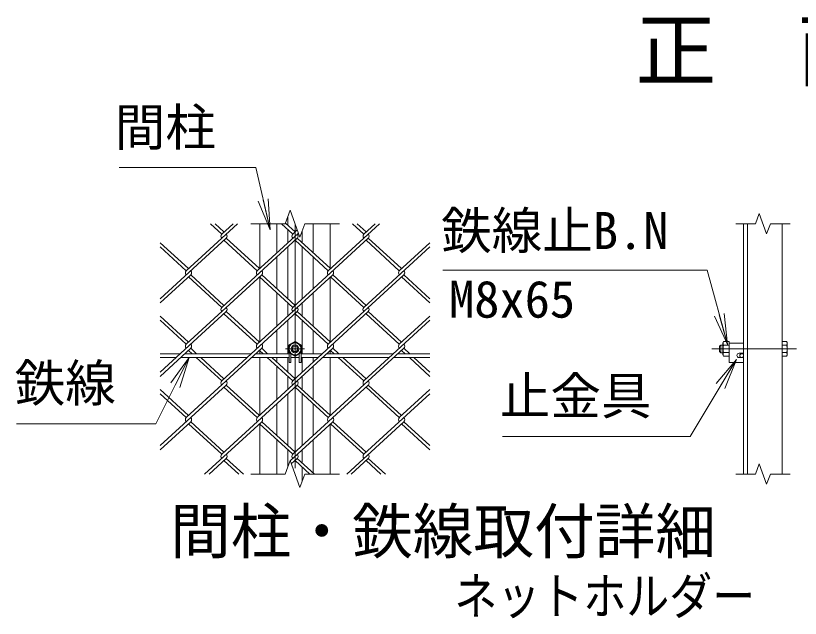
# Model space of a CAD drawing. Units: millimetres at full size; details may follow other scales. Extents: x -16800 to 16800, y -11880 to 11880.
# Drawn here: x -11851 to -7779, y -8206 to -5076 of the extents above; entities that cross this region are included whole.
import ezdxf
from ezdxf.enums import TextEntityAlignment as Align

# ---------------------------------------------------------------- set-up
doc = ezdxf.new("R2010")
doc.units = ezdxf.units.MM
doc.header["$LTSCALE"] = 40
doc.linetypes.add('USER1', pattern=[50.8, 31.75, -6.35, 6.35, -6.35])
for name, color, linetype, lineweight in [('0-0_D-STR1', 1, 'Continuous', 18), ('0-1_D-BMK', 2, 'USER1', 13), ('0-2_D-STR3', 3, 'Continuous', 13), ('0-6_D-STR-DIM', 7, 'Continuous', 13), ('0-7_0', 7, 'Continuous', 18), ('0-9_D-STR-TXT', 7, 'Continuous', 13), ('0-A_D-STR2', 7, 'Continuous', 13), ('0-B_D-TTL-TXT', 7, 'Continuous', 13)]:
    doc.layers.add(name, color=color, linetype=linetype, lineweight=lineweight)
doc.styles.add('ＭＳ ゴシック', font='')
doc.styles.get('ＭＳ ゴシック').set_extended_font_data('MS Gothic')

# ---------------------------------------------------------------- blocks, each defined once
blk = doc.blocks.new('_Open')
at = {"layer": '0-7_0'}
blk.add_line((-40, 6.67), (0, 0), dxfattribs=at)
blk.add_lwpolyline([(-40, -6.67), (0, 0), (-40, 0)], dxfattribs=at)

msp = doc.modelspace()

# ---------------------------------------------------------------- linework, layer by layer
at = {"layer": '0-0_D-STR1'}
for p, q in [((-10438.86, -6118.65), (-10438.86, -6164.92)), ((-10583.86, -6388.21), (-10583.86, -6156.57)), ((-10496.36, -6308.04), (-10496.36, -6156.57)), ((-10438.86, -6186.62), (-10438.86, -6255.35)), ((-10306.36, -6308.04), (-10306.36, -6156.57)), ((-10218.86, -6388.21), (-10218.86, -6156.57)), ((-8072.75, -7456.57), (-8072.75, -6156.57)), ((-8052.75, -7456.57), (-8052.75, -6156.57)), ((-7872.75, -7456.57), (-7872.75, -6156.57)), ((-10363.86, -6194.5), (-10363.86, -6255.35)), ((-10438.86, -6277.05), (-10438.86, -6546.12)), ((-10363.86, -6277.05), (-10363.86, -6546.12)), ((-10496.36, -6493.43), (-10496.36, -6329.74)), ((-10306.36, -6493.43), (-10306.36, -6329.74)), ((-10583.86, -6769.41), (-10583.86, -6434.95)), ((-10218.86, -6769.41), (-10218.86, -6434.95)), ((-10496.36, -6689.23), (-10496.36, -6515.13)), ((-10306.36, -6689.23), (-10306.36, -6515.13)), ((-10438.86, -6567.82), (-10438.86, -6636.54)), ((-10363.86, -6567.82), (-10363.86, -6636.54)), ((-10438.86, -6658.25), (-10438.86, -6831.57)), ((-10363.86, -6658.25), (-10363.86, -6831.57)), ((-10496.36, -6831.57), (-10496.36, -6710.94)), ((-10306.36, -6831.57), (-10306.36, -6710.94)), ((-10583.86, -6831.57), (-10583.86, -6816.15)), ((-10218.86, -6831.57), (-10218.86, -6816.15)), ((-10583.86, -7150.61), (-10583.86, -6851.57)), ((-10496.36, -6874.63), (-10496.36, -6851.57)), ((-10438.86, -6851.57), (-10438.86, -6927.32)), ((-10363.86, -6851.57), (-10363.86, -6927.32)), ((-10306.36, -6874.63), (-10306.36, -6851.57)), ((-10218.86, -7150.61), (-10218.86, -6851.57)), ((-10496.36, -7070.43), (-10496.36, -6896.33)), ((-10306.36, -7070.43), (-10306.36, -6896.33)), ((-10438.86, -6949.02), (-10438.86, -7017.74)), ((-10363.86, -6949.02), (-10363.86, -7017.74)), ((-10438.86, -7039.44), (-10438.86, -7308.51)), ((-10363.86, -7039.44), (-10363.86, -7308.51)), ((-10496.36, -7255.83), (-10496.36, -7092.13)), ((-10306.36, -7255.83), (-10306.36, -7092.13)), ((-10583.86, -7456.57), (-10583.86, -7197.35)), ((-10218.86, -7456.57), (-10218.86, -7197.35)), ((-10496.36, -7456.57), (-10496.36, -7277.53)), ((-10306.36, -7451.63), (-10306.36, -7277.53)), ((-10438.86, -7330.22), (-10438.86, -7418.65)), ((-10363.86, -7330.22), (-10363.86, -7398.94)), ((-10363.86, -7420.64), (-10363.86, -7494.5))]:
    msp.add_line(p, q, dxfattribs=at)
at = {"layer": '0-1_D-BMK'}
for p, q in [((-10401.36, -6156.57), (-10401.36, -7456.57)), ((-10351.36, -6806.57), (-10451.36, -6806.57)), ((-8237.73, -6806.57), (-7797.75, -6806.57))]:
    msp.add_line(p, q, dxfattribs=at)
at = {"layer": '0-2_D-STR3'}
for p, q in [((-10401.36, -6769.05), (-10433.86, -6787.81)), ((-10433.86, -6787.81), (-10433.86, -6825.34)), ((-10368.86, -6787.81), (-10401.36, -6769.05)), ((-10368.86, -6825.34), (-10368.86, -6787.81)), ((-8191.75, -6786.57), (-8197.75, -6792.57)), ((-8197.75, -6792.57), (-8197.75, -6820.57)), ((-8191.75, -6786.57), (-8191.75, -6826.57)), ((-8180.25, -6786.57), (-8191.75, -6786.57)), ((-8176.62, -6769.05), (-8180.25, -6775.32)), ((-8180.25, -6837.82), (-8180.25, -6775.32)), ((-8147.75, -6769.05), (-8176.62, -6769.05)), ((-8147.75, -6787.81), (-8176.62, -6787.81)), ((-8147.75, -6844.1), (-8147.75, -6769.05)), ((-8147.75, -6776.57), (-8072.75, -6776.57)), ((-8147.75, -6776.57), (-8147.75, -6876.57)), ((-7872.75, -6769.05), (-7849.73, -6769.05)), ((-7872.75, -6769.05), (-7872.75, -6844.1)), ((-7872.75, -6787.81), (-7849.73, -6787.81)), ((-7846.25, -6775.07), (-7849.73, -6769.05)), ((-7846.25, -6775.07), (-7846.25, -6838.07)), ((-10996.65, -6831.57), (-11101.36, -6831.57)), ((-10628.02, -6831.57), (-10972.97, -6831.57)), ((-10432.61, -6831.57), (-10604.33, -6831.57)), ((-10433.86, -6825.34), (-10401.36, -6844.1)), ((-10432.61, -6826.06), (-10432.61, -6876.57)), ((-10422.61, -6831.83), (-10422.61, -6876.57)), ((-10401.36, -6844.1), (-10368.86, -6825.34)), ((-10380.11, -6831.83), (-10380.11, -6876.57)), ((-10370.11, -6826.06), (-10370.11, -6876.57)), ((-10259.38, -6831.57), (-10370.11, -6831.57)), ((-9890.74, -6831.57), (-10235.69, -6831.57)), ((-9701.36, -6831.57), (-9867.06, -6831.57)), ((-8191.75, -6826.57), (-8197.75, -6820.57)), ((-8180.25, -6826.57), (-8191.75, -6826.57)), ((-8176.62, -6844.1), (-8180.25, -6837.82)), ((-8147.75, -6825.34), (-8176.62, -6825.34)), ((-8096.5, -6829.07), (-8072.75, -6829.07)), ((-7872.75, -6825.34), (-7849.73, -6825.34)), ((-7846.25, -6838.07), (-7849.73, -6844.1)), ((-11018.48, -6851.57), (-11101.36, -6851.57)), ((-10649.84, -6851.57), (-10994.8, -6851.57)), ((-10432.61, -6851.57), (-10626.16, -6851.57)), ((-10432.61, -6876.57), (-10422.61, -6876.57)), ((-10380.11, -6851.57), (-10422.61, -6851.57)), ((-10380.11, -6876.57), (-10370.11, -6876.57)), ((-10281.2, -6851.57), (-10370.11, -6851.57)), ((-9912.56, -6851.57), (-10257.52, -6851.57)), ((-9701.36, -6851.57), (-9888.88, -6851.57)), ((-8147.75, -6844.1), (-8176.62, -6844.1)), ((-8147.75, -6876.57), (-8072.75, -6876.57)), ((-8096.5, -6851.57), (-8072.75, -6851.57)), ((-8072.75, -6851.57), (-8072.75, -6876.57)), ((-7872.75, -6844.1), (-7849.73, -6844.1))]:
    msp.add_line(p, q, dxfattribs=at)
for centre, radius in [((-10401.36, -6806.57), 31.25), ((-10401.36, -6806.57), 20), ((-10401.36, -6806.57), 14), ((-8082.75, -6841.57), 10)]:
    msp.add_circle(centre, radius, dxfattribs=at)
for centre, radius, start, end in [((-8117.43, -6806.57), 62.1, 162.4121, 197.5879), ((-8162.91, -6778.43), 16.61, 145.61586, 214.38414), ((-7863.44, -6778.43), 16.61, 325.61585, 34.38415), ((-7908.92, -6806.57), 62.1, 342.4121, 17.5879), ((-8162.91, -6834.72), 16.61, 145.61584, 214.38415), ((-8096.5, -6840.32), 11.25, 90, 270), ((-7863.44, -6834.72), 16.61, 325.61585, 34.38415)]:
    msp.add_arc(centre, radius, start, end, dxfattribs=at)
at = {"layer": '0-6_D-STR-DIM'}
for p, q in [((-10452.67, -6156.57), (-10631.36, -6156.57)), ((-10171.36, -6156.57), (-10350.06, -6156.57)), ((-8114, -6156.57), (-8011.23, -6156.57)), ((-7934.27, -6156.57), (-7831.5, -6156.57)), ((-10452.67, -7456.57), (-10631.36, -7456.57)), ((-10171.36, -7456.57), (-10350.06, -7456.57)), ((-8114, -7456.57), (-8011.23, -7456.57)), ((-7934.27, -7456.57), (-7831.5, -7456.57))]:
    msp.add_line(p, q, dxfattribs=at)
for points in [[(-10452.67, -6156.57), (-10427.01, -6086.1), (-10375.71, -6227.05), (-10350.06, -6156.57)], [(-7934.27, -6156.57), (-7953.51, -6209.43), (-7991.99, -6103.71), (-8011.23, -6156.57)], [(-10452.67, -7456.57), (-10427.01, -7386.1), (-10375.71, -7527.05), (-10350.06, -7456.57)], [(-7934.27, -7456.57), (-7953.51, -7509.43), (-7991.99, -7403.71), (-8011.23, -7456.57)]]:
    msp.add_lwpolyline(points, dxfattribs=at)
at = {"layer": '0-9_D-STR-TXT'}
for points in [[(-11314.53, -5864.42), (-10605.25, -5864.42), (-10531.1, -6187.05)], [(-9633.67, -6397.37), (-8262.46, -6397.37), (-8157.42, -6781.94)], [(-11847.3, -7195.46), (-11123.81, -7195.46), (-10952.05, -6853.36)], [(-9325.11, -7261.74), (-8349.84, -7261.74), (-8111.25, -6863.83)]]:
    msp.add_lwpolyline(points, dxfattribs=at)
at = {"layer": '0-A_D-STR2'}
for p, q in [((-10699.71, -6156.57), (-10966.16, -6400.73)), ((-10781.84, -6210.13), (-10840.29, -6156.57)), ((-10770, -6199.28), (-10816.61, -6156.57)), ((-10722.8, -6156.57), (-10781.55, -6210.4)), ((-10413.2, -6210.13), (-10471.66, -6156.57)), ((-10401.36, -6199.28), (-10451.49, -6153.35)), ((-10389.71, -6188.6), (-10413.2, -6210.13)), ((-9962.43, -6156.57), (-10228.89, -6400.73)), ((-10044.57, -6210.13), (-10103.02, -6156.57)), ((-10032.72, -6199.28), (-10079.33, -6156.57)), ((-9986.11, -6156.57), (-10044.57, -6210.13)), ((-10383.78, -6204.87), (-10597.52, -6400.73)), ((-10758.16, -6231.83), (-11101.36, -6546.32)), ((-10954.32, -6389.88), (-11101.36, -6255.14)), ((-10389.52, -6231.83), (-10781.84, -6591.33)), ((-10597.52, -6400.73), (-10770, -6242.69)), ((-10585.68, -6389.88), (-10758.16, -6231.83)), ((-10020.88, -6231.83), (-10413.2, -6591.33)), ((-10228.89, -6400.73), (-10401.36, -6242.69)), ((-10217.04, -6389.88), (-10389.52, -6231.83)), ((-9860.25, -6400.73), (-10032.72, -6242.69)), ((-9848.41, -6389.88), (-10020.88, -6231.83)), ((-9701.36, -6255.14), (-9860.25, -6400.73)), ((-10966.16, -6400.73), (-11101.36, -6276.84)), ((-9701.36, -6276.84), (-10044.57, -6591.33)), ((-10942.48, -6422.43), (-11101.36, -6568.02)), ((-10573.84, -6422.43), (-10966.16, -6781.93)), ((-10781.84, -6591.33), (-10954.32, -6433.28)), ((-10770, -6580.48), (-10942.48, -6422.43)), ((-10205.2, -6422.43), (-10597.52, -6781.93)), ((-10413.21, -6591.33), (-10585.68, -6433.28)), ((-10401.36, -6580.48), (-10573.84, -6422.43)), ((-9836.56, -6422.43), (-10228.89, -6781.93)), ((-10044.57, -6591.33), (-10216.01, -6434.23)), ((-10032.72, -6580.48), (-10205.2, -6422.43)), ((-9701.36, -6568.02), (-9848.41, -6433.28)), ((-9701.36, -6546.32), (-9836.56, -6422.43)), ((-10758.16, -6613.03), (-11101.36, -6927.52)), ((-10954.32, -6771.08), (-11101.36, -6636.34)), ((-10389.52, -6613.03), (-10781.84, -6972.53)), ((-10597.52, -6781.93), (-10770, -6623.88)), ((-10585.68, -6771.08), (-10758.16, -6613.03)), ((-10020.88, -6613.03), (-10413.2, -6972.53)), ((-10228.89, -6781.93), (-10401.36, -6623.88)), ((-10217.04, -6771.08), (-10389.52, -6613.03)), ((-9860.25, -6781.93), (-10032.72, -6623.88)), ((-9848.41, -6771.08), (-10020.88, -6613.03)), ((-9701.36, -6636.34), (-9860.25, -6781.93)), ((-10966.16, -6781.93), (-11101.36, -6658.04)), ((-9701.36, -6658.04), (-10044.57, -6972.53)), ((-10942.48, -6803.63), (-11101.36, -6949.22)), ((-10573.84, -6803.63), (-10966.16, -7163.13)), ((-10935.67, -6831.57), (-10954.32, -6814.48)), ((-10911.99, -6831.57), (-10942.48, -6803.63)), ((-10205.2, -6803.63), (-10597.52, -7163.13)), ((-10567.03, -6831.57), (-10585.68, -6814.48)), ((-10543.35, -6831.57), (-10573.84, -6803.63)), ((-9836.56, -6803.63), (-10228.89, -7163.13)), ((-10198.39, -6831.57), (-10217.04, -6814.48)), ((-10174.71, -6831.57), (-10205.2, -6803.63)), ((-9829.75, -6831.57), (-9848.41, -6814.48)), ((-9806.07, -6831.57), (-9836.56, -6803.63)), ((-10781.84, -6972.53), (-10913.84, -6851.57)), ((-10770, -6961.68), (-10890.16, -6851.57)), ((-10413.2, -6972.53), (-10545.21, -6851.57)), ((-10401.36, -6961.68), (-10521.52, -6851.57)), ((-10044.57, -6972.53), (-10176.57, -6851.57)), ((-10032.72, -6961.68), (-10152.88, -6851.57)), ((-9701.36, -6949.22), (-9807.93, -6851.57)), ((-9701.36, -6927.52), (-9784.25, -6851.57)), ((-10758.16, -6994.23), (-11101.36, -7308.72)), ((-10389.52, -6994.23), (-10781.84, -7353.73)), ((-10585.68, -7152.28), (-10758.16, -6994.23)), ((-10020.88, -6994.23), (-10413.2, -7353.73)), ((-10217.04, -7152.28), (-10389.52, -6994.23)), ((-9848.41, -7152.28), (-10020.88, -6994.23)), ((-10954.32, -7152.28), (-11101.36, -7017.54)), ((-10966.16, -7163.13), (-11101.36, -7039.24)), ((-10597.52, -7163.13), (-10770, -7005.08)), ((-10228.89, -7163.13), (-10401.36, -7005.08)), ((-9701.36, -7039.24), (-10044.57, -7353.73)), ((-9860.25, -7163.13), (-10032.72, -7005.08)), ((-9701.36, -7017.54), (-9860.25, -7163.13)), ((-10942.48, -7184.83), (-11101.36, -7330.42)), ((-10781.84, -7353.73), (-10954.32, -7195.68)), ((-10770, -7342.88), (-10942.48, -7184.83)), ((-10573.84, -7184.83), (-10870.4, -7456.57)), ((-10413.2, -7353.73), (-10585.68, -7195.68)), ((-10401.36, -7342.88), (-10573.84, -7184.83)), ((-10205.2, -7184.83), (-10426.47, -7387.59)), ((-10044.57, -7353.73), (-10217.04, -7195.68)), ((-10032.72, -7342.88), (-10205.2, -7184.83)), ((-9836.56, -7184.83), (-10133.12, -7456.57)), ((-9701.36, -7330.42), (-9848.41, -7195.68)), ((-9701.36, -7308.72), (-9836.56, -7184.83)), ((-10758.16, -7375.43), (-10846.71, -7456.57)), ((-10693.29, -7456.57), (-10770, -7386.28)), ((-10669.61, -7456.57), (-10758.16, -7375.43)), ((-10389.52, -7375.43), (-10420.55, -7403.86)), ((-10324.65, -7456.57), (-10401.36, -7386.28)), ((-10300.97, -7456.57), (-10389.52, -7375.43)), ((-10020.88, -7375.43), (-10109.44, -7456.57)), ((-9956.01, -7456.57), (-10032.72, -7386.28)), ((-9932.33, -7456.57), (-10020.88, -7375.43))]:
    msp.add_line(p, q, dxfattribs=at)
for centre, start, end in [((-10769.74, -6221.28), 137.5, 222.5), ((-10769.74, -6221.28), 317.5, 42.5), ((-10401.1, -6221.28), 137.5, 222.5), ((-10401.1, -6221.28), 317.5, 42.5), ((-10032.46, -6221.28), 137.5, 222.5), ((-10032.46, -6221.28), 317.5, 42.5), ((-10954.32, -6411.58), 137.5, 222.5), ((-10954.32, -6411.58), 317.5, 42.5), ((-10585.68, -6411.58), 137.5, 222.5), ((-10585.68, -6411.58), 317.5, 42.5), ((-10217.04, -6411.58), 137.5, 222.5), ((-10217.04, -6411.58), 317.5, 42.5), ((-9848.14, -6411.88), 137.5, 222.5), ((-9848.14, -6411.88), 317.5, 42.5), ((-10770.03, -6602.21), 137.5, 222.5), ((-10770.03, -6602.21), 317.5, 42.5), ((-10401.39, -6602.21), 137.5, 222.5), ((-10401.39, -6602.21), 317.5, 42.5), ((-10032.75, -6602.21), 137.5, 222.5), ((-10032.75, -6602.21), 317.5, 42.5), ((-10954.32, -6792.78), 137.5, 222.5), ((-10954.32, -6792.78), 317.5, 42.5), ((-10585.68, -6792.78), 137.5, 222.5), ((-10585.68, -6792.78), 317.5, 42.5), ((-10217.04, -6792.78), 137.5, 222.5), ((-10217.04, -6792.78), 317.5, 42.5), ((-9848.14, -6793.08), 137.5, 222.5), ((-9848.14, -6793.08), 317.5, 42.5), ((-10770.03, -6983.41), 137.5, 222.5), ((-10770.03, -6983.41), 317.5, 42.5), ((-10401.07, -6983.65), 137.5, 222.5), ((-10401.07, -6983.65), 317.5, 42.5), ((-10032.43, -6983.65), 137.5, 222.5), ((-10032.43, -6983.65), 317.5, 42.5), ((-10954.03, -7174.25), 137.5, 222.5), ((-10954.03, -7174.25), 317.5, 42.5), ((-10585.39, -7174.25), 137.5, 222.5), ((-10585.39, -7174.25), 317.5, 42.5), ((-10216.75, -7174.25), 137.5, 222.5), ((-10216.75, -7174.25), 317.5, 42.5), ((-9847.84, -7174.55), 137.5, 222.5), ((-9847.84, -7174.55), 317.5, 42.5), ((-10770.03, -7364.61), 137.5, 222.5), ((-10770.03, -7364.61), 317.5, 42.5), ((-10401.07, -7364.85), 137.5, 222.5), ((-10401.07, -7364.85), 317.5, 42.5), ((-10032.43, -7364.85), 137.5, 222.5), ((-10032.43, -7364.85), 317.5, 42.5)]:
    msp.add_arc(centre, 16.06, start, end, dxfattribs=at)

# ---------------------------------------------------------------- block references
at = {"layer": '0-9_D-STR-TXT', "xscale": 4, "yscale": 4}
for p, rotation in [((-10530.65, -6189), 282.94348), ((-8156.9, -6783.87), 285.27617), ((-10951.15, -6851.57), 63.34043), ((-8110.22, -6862.11), 59.05204)]:
    msp.add_blockref('_Open', p, dxfattribs=dict(at, rotation=rotation))

# ---------------------------------------------------------------- texts
at = {"layer": '0-9_D-STR-TXT', "style": 'ＭＳ ゴシック'}
for s, p in [('間柱', (-11336.86, -5809.51)), ('鉄線止B.N', (-9642.81, -6346.01)), ('M8x65', (-9602.05, -6702.19)), ('鉄線', (-11856.44, -7138.01)), ('止金具', (-9338.31, -7204.8))]:
    msp.add_text(s, height=192.4, dxfattribs=at).set_placement(p, align=Align.BOTTOM_LEFT)
at = {"layer": '0-9_D-STR-TXT', "style": 'ＭＳ ゴシック', "width": 0.85}
msp.add_text('ネットホルダー', height=192.4, dxfattribs=at).set_placement((-9574.52, -8243.79), align=Align.BOTTOM_LEFT)
at = {"layer": '0-B_D-TTL-TXT', "style": 'ＭＳ ゴシック'}
for s, height, p in [('正\u3000面\u3000図', 307.9, (-8633.96, -5501.69)), ('間柱・鉄線取付詳細', 230.8, (-11049.5, -7938.19))]:
    msp.add_text(s, height=height, dxfattribs=at).set_placement(p, align=Align.BOTTOM_LEFT)

doc.saveas('drawing.dxf')
